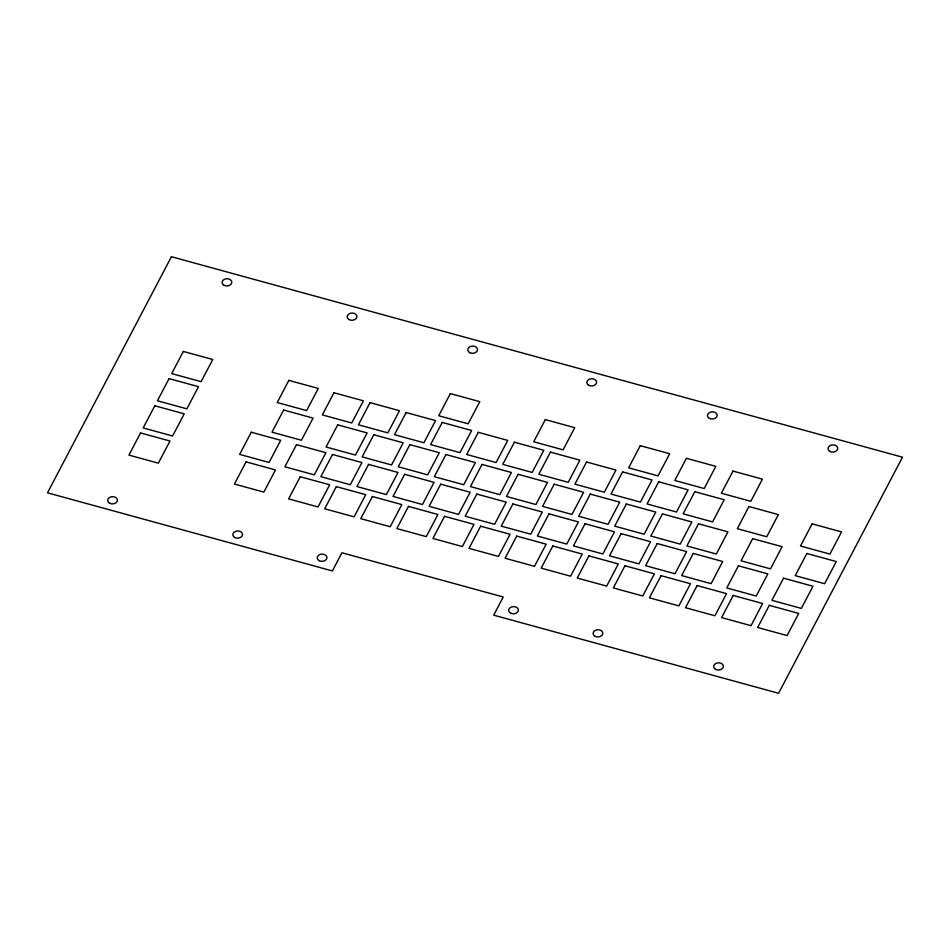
<?xml version="1.0" encoding="UTF-8"?>
<svg xmlns="http://www.w3.org/2000/svg" width="950" height="950" viewBox="0 0 950 950"><rect width="100%" height="100%" fill="white"/><g stroke="black" fill="none" stroke-linecap="round" stroke-linejoin="round"><path stroke-width="1.43" d="M171.416 256.726L47.5 492.812L332.393 570.938L341.929 552.769L503.227 596.992L493.691 615.161L778.584 693.274L902.5 457.188L171.416 256.726M140.553 432.951L128.927 455.098L158.341 463.173L169.979 441.014L140.553 432.951M154.814 405.781L143.177 427.928L172.603 436.003L184.229 413.844L154.814 405.781M169.064 378.611L157.439 400.769L186.865 408.832L198.491 386.674L169.064 378.611M183.326 351.441L171.701 373.599L201.127 381.662L212.752 359.504L183.326 351.441M251.287 432.226L239.649 454.385L269.076 462.46L280.701 440.301L251.287 432.226M246.062 461.878L234.436 484.037L263.863 492.1L275.488 469.941L246.062 461.878M288.848 380.368L277.222 402.527L306.636 410.602L318.274 388.443L288.848 380.368M283.634 410.02L271.997 432.179L301.423 440.242L313.061 418.095L283.634 410.02M296.507 444.624L284.881 466.782L314.296 474.858L325.933 452.699L296.507 444.624M333.973 392.742L322.347 414.901L351.761 422.976L363.399 400.817L333.973 392.742M300.236 476.734L288.61 498.892L318.036 506.956L329.662 484.797L300.236 476.734M337.701 424.852L326.076 446.999L355.502 455.074L367.128 432.915L337.701 424.852M332.488 454.492L320.863 476.651L350.289 484.726L361.914 462.567L332.488 454.492M370.049 402.634L358.423 424.793L387.849 432.867L399.475 410.709L370.049 402.634M336.324 486.626L324.686 508.784L354.113 516.847L365.738 494.689L336.324 486.626M373.789 434.744L362.152 456.902L391.578 464.966L403.204 442.807L373.789 434.744M368.564 464.384L356.939 486.543L386.365 494.617L397.991 472.459L368.564 464.384M406.137 412.537L394.499 434.684L423.926 442.759L435.563 420.601L406.137 412.537M372.4 496.517L360.774 518.676L390.201 526.739L401.826 504.581L372.4 496.517M409.866 444.636L398.24 466.794L427.666 474.858L439.292 452.699L409.866 444.636M404.652 474.287L393.027 496.434L422.441 504.509L434.079 482.351L404.652 474.287M450.359 393.585L438.734 415.744L468.16 423.807L479.786 401.648L450.359 393.585M442.213 422.429L430.588 444.576L460.014 452.651L471.639 430.492L442.213 422.429M408.476 506.409L396.851 528.568L426.277 536.631L437.902 514.484L408.476 506.409M445.942 454.527L434.316 476.686L463.742 484.749L475.368 462.591L445.942 454.527M440.729 484.179L429.103 506.338L458.529 514.401L470.155 492.242L440.729 484.179M478.301 432.321L466.664 454.48L496.09 462.543L507.716 440.384L478.301 432.321M444.564 516.301L432.939 538.46L462.353 546.535L473.991 524.376L444.564 516.301M482.03 464.419L470.404 486.578L499.819 494.641L511.456 472.494L482.03 464.419M476.817 494.071L465.179 516.23L494.606 524.293L506.243 502.134L476.817 494.071M514.378 442.213L502.752 464.372L532.178 472.435L543.804 450.276L514.378 442.213M480.641 526.193L469.015 548.352L498.441 556.427L510.067 534.268L480.641 526.193M545.324 419.615L533.686 441.774L563.112 449.837L574.738 427.69L545.324 419.615M518.106 474.311L506.481 496.47L535.907 504.533L547.533 482.386L518.106 474.311M512.893 503.963L501.267 526.122L530.694 534.185L542.319 512.026L512.893 503.963M550.454 452.105L538.828 474.264L568.254 482.327L579.88 460.168L550.454 452.105M516.729 536.097L505.091 558.244L534.518 566.319L546.143 544.16L516.729 536.097M554.194 484.203L542.557 506.362L571.983 514.437L583.621 492.278L554.194 484.203M548.981 513.855L537.344 536.014L566.77 544.077L578.396 521.93L548.981 513.855M586.542 461.997L574.904 484.156L604.331 492.219L615.968 470.072L586.542 461.997M552.805 545.989L541.179 568.136L570.606 576.211L582.231 554.052L552.805 545.989M590.271 494.095L578.645 516.254L608.071 524.329L619.697 502.17L590.271 494.095M585.058 523.747L573.432 545.906L602.858 553.969L614.484 531.822L585.058 523.747M622.618 471.889L610.992 494.048L640.419 502.111L652.044 479.964L622.618 471.889M640.276 445.657L628.651 467.816L658.065 475.879L669.703 453.72L640.276 445.657M588.881 555.881L577.256 578.039L606.682 586.102L618.307 563.944L588.881 555.881M626.347 503.999L614.721 526.146L644.148 534.221L655.773 512.062L626.347 503.999M621.134 533.639L609.508 555.798L638.934 563.872L650.56 541.714L621.134 533.639M658.706 481.781L647.069 503.939L676.495 512.014L688.121 489.856L658.706 481.781M624.969 565.773L613.344 587.931L642.758 595.994L654.396 573.836L624.969 565.773M686.399 458.304L674.773 480.463L704.199 488.526L715.825 466.367L686.399 458.304M662.435 513.891L650.809 536.049L680.224 544.112L691.861 521.954L662.435 513.891M657.222 543.531L645.584 565.689L675.011 573.764L686.648 551.606L657.222 543.531M694.783 491.684L683.157 513.831L712.583 521.906L724.209 499.747L694.783 491.684M661.046 575.664L649.42 597.823L678.846 605.886L690.472 583.727L661.046 575.664M698.511 523.783L686.886 545.941L716.312 554.004L727.938 531.846L698.511 523.783M732.996 471.081L721.371 493.24L750.797 501.303L762.422 479.144L732.996 471.081M693.298 553.434L681.672 575.581L711.099 583.656L722.724 561.497L693.298 553.434M697.134 585.556L685.496 607.715L714.922 615.778L726.548 593.631L697.134 585.556M748.956 506.528L737.319 528.687L766.745 536.762L778.371 514.603L748.956 506.528M738.423 565.808L726.797 587.955L756.224 596.03L767.849 573.871L738.423 565.808M752.685 538.638L741.059 560.785L770.486 568.86L782.111 546.701L752.685 538.638M733.21 595.448L721.584 617.607L751.011 625.67L762.636 603.523L733.21 595.448M769.286 605.34L757.661 627.499L787.087 635.574L798.712 613.415L769.286 605.34M783.548 578.17L771.922 600.329L801.349 608.404L812.974 586.245L783.548 578.17M812.119 523.854L800.494 546.013L829.92 554.076L841.546 531.917L812.119 523.854M806.859 553.482L795.221 575.641L824.648 583.716L836.273 561.557L806.859 553.482M109.666 503.239A4.869 3.622 -2.6 0 0 117.396 500.579A4.869 3.622 -2.6 0 0 110.627 496.981A4.869 3.622 -2.6 0 0 109.666 503.239M234.781 537.546A4.869 3.622 -2.6 0 0 242.511 534.886A4.869 3.622 -2.6 0 0 235.743 531.288A4.869 3.622 -2.6 0 0 234.781 537.546M319.188 560.69A4.869 3.622 -2.6 0 0 326.919 558.03A4.869 3.622 -2.6 0 0 320.162 554.432A4.869 3.622 -2.6 0 0 319.188 560.69M715.635 669.394A4.869 3.622 -2.6 0 0 723.366 666.746A4.869 3.622 -2.6 0 0 716.597 663.136A4.869 3.622 -2.6 0 0 715.635 669.394M595.044 636.322A4.869 3.622 -2.6 0 0 602.775 633.674A4.869 3.622 -2.6 0 0 596.006 630.076A4.869 3.622 -2.6 0 0 595.044 636.322M510.637 613.178A4.869 3.622 -2.6 0 0 518.356 610.529A4.869 3.622 -2.6 0 0 511.599 606.931A4.869 3.622 -2.6 0 0 510.637 613.178M224.046 285.309A4.869 3.622 -2.6 0 0 231.776 282.649A4.869 3.622 -2.6 0 0 225.007 279.051A4.869 3.622 -2.6 0 0 224.046 285.309M349.161 319.616A4.869 3.622 -2.6 0 0 356.891 316.956A4.869 3.622 -2.6 0 0 350.122 313.358A4.869 3.622 -2.6 0 0 349.161 319.616M830.015 451.464A4.869 3.622 -2.6 0 0 837.746 448.804A4.869 3.622 -2.6 0 0 830.977 445.206A4.869 3.622 -2.6 0 0 830.015 451.464M709.424 418.392A4.869 3.622 -2.6 0 0 717.155 415.744A4.869 3.622 -2.6 0 0 710.386 412.146A4.869 3.622 -2.6 0 0 709.424 418.392M588.834 385.332A4.869 3.622 -2.6 0 0 596.564 382.672A4.869 3.622 -2.6 0 0 589.796 379.074A4.869 3.622 -2.6 0 0 588.834 385.332M469.751 352.676A4.869 3.622 -2.6 0 0 477.482 350.027A4.869 3.622 -2.6 0 0 470.713 346.429A4.869 3.622 -2.6 0 0 469.751 352.676"/></g></svg>
